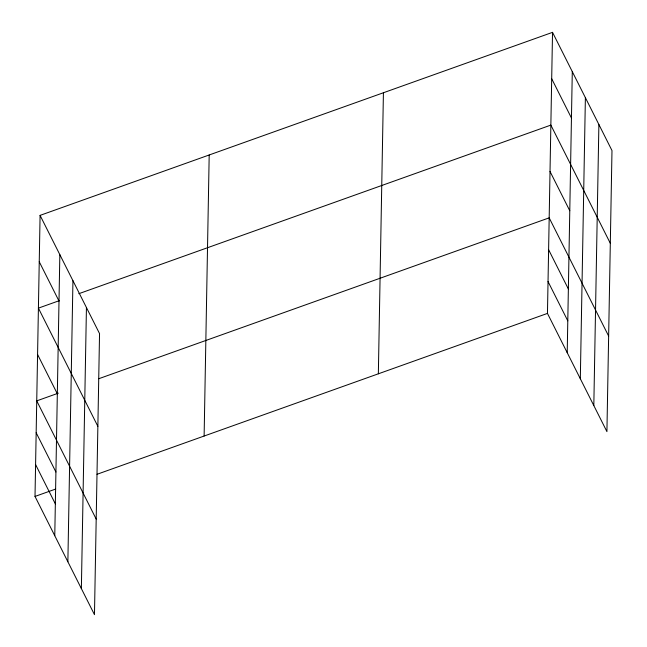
<?xml version="1.0" encoding="UTF-8"?>
<svg xmlns="http://www.w3.org/2000/svg" width="647" height="647" viewBox="0 0 647 647"><rect width="100%" height="100%" fill="white"/><g stroke="black" fill="none" stroke-linecap="round" stroke-linejoin="round"><path stroke-width="0.97" d="M40.082 215.378L99.541 333.593L94.47 614.65L35.011 496.435L40.082 215.378L552.53 32.35L611.989 150.565L606.918 431.622L547.459 313.407L552.53 32.35M54.769 535.716L59.839 254.667M67.87 561.766L72.941 280.709M81.368 588.6L86.439 307.551M204.12 436.038L209.191 154.981M378.349 373.804L383.42 92.747M567.217 352.688L572.288 71.631M580.319 378.738L585.389 97.681M593.817 405.572L598.887 124.515M59.079 300.75L38.408 308.126L97.867 426.341M78.813 293.698L550.856 125.097L610.315 243.312M58.343 393.158L36.733 400.873L96.193 519.088M98.74 378.73L549.182 217.845L608.641 336.06M35.011 496.435L55.682 489.051M97.018 474.291L547.459 313.407M551.697 78.724L571.455 118.005M550.023 171.471L569.781 210.752M548.607 249.702L568.365 288.983M548.033 281.55L567.791 320.831M39.249 261.752L59.006 301.041M37.575 354.499L57.332 393.788M36.159 432.73L55.917 472.011M35.585 464.578L55.343 503.867"/></g></svg>
